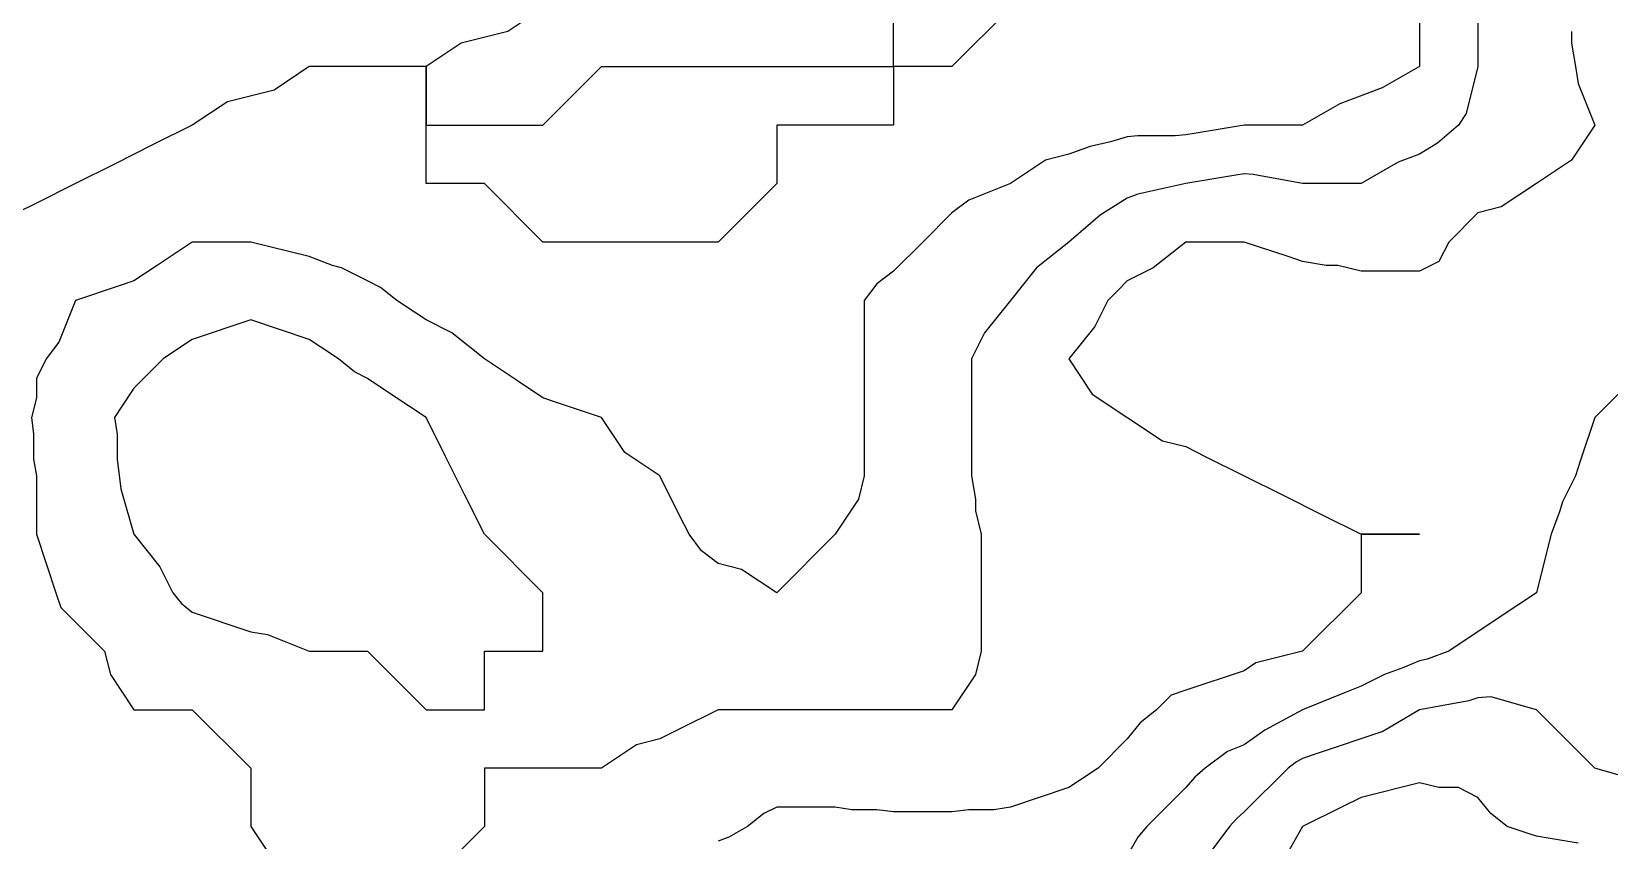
# Model space of a CAD drawing. Header units: inches. Extents: x 794995 to 811195, y 2485918 to 2508058.
# Drawn here: x 807723 to 808533, y 2501181 to 2501596 of the extents above; entities that cross this region are included whole.
import ezdxf

# ---------------------------------------------------------------- set-up
doc = ezdxf.new("R2010")
doc.units = ezdxf.units.IN
doc.header["$MEASUREMENT"] = 0
doc.layers.add('contour', color=7, linetype='Continuous')

msp = doc.modelspace()

# ---------------------------------------------------------------- linework, layer by layer
at = {"layer": 'contour'}
for points in [[(807985.16, 2501548.36), (808015.16, 2501578.36), (808135.16, 2501578.36), (808165.16, 2501578.36), (808165.16, 2501608.36), (808150.16, 2501623.36), (808075.16, 2501623.36), (808063.16, 2501626.36), (808045.16, 2501638.36), (808015.16, 2501638.36), (807985.16, 2501608.36), (807967.16, 2501596.36), (807943.16, 2501590.36), (807925.16, 2501578.36), (807925.16, 2501548.36)], [(807925.16, 2501248.36), (807955.16, 2501248.36), (807955.16, 2501278.36), (807985.16, 2501278.36), (807985.16, 2501308.36), (807955.16, 2501338.36), (807945.16, 2501358.36), (807935.16, 2501378.36), (807925.16, 2501398.36), (807907.16, 2501410.36), (807895.16, 2501418.36), (807888.49, 2501421.69), (807880.16, 2501428.36), (807871.16, 2501434.36), (807865.16, 2501438.36), (807835.16, 2501448.36), (807805.16, 2501438.36), (807799.16, 2501434.36), (807790.16, 2501428.36), (807775.16, 2501413.36), (807769.16, 2501404.36), (807765.16, 2501398.36), (807766.59, 2501389.79), (807766.59, 2501376.93), (807768.49, 2501361.69), (807775.16, 2501338.36), (807788.49, 2501321.69), (807795.16, 2501308.36), (807799.7, 2501302.91), (807805.16, 2501298.36), (807835.16, 2501288.36), (807843.73, 2501286.93), (807865.16, 2501278.36), (807895.16, 2501278.36)]]:
    msp.add_lwpolyline(points, close=True, dxfattribs=at)
for points in [[(808225.16, 2501608.36), (808195.16, 2501578.36), (808165.16, 2501578.36), (808165.16, 2501548.36), (808105.16, 2501548.36), (808105.16, 2501518.36), (808075.16, 2501488.36), (807985.16, 2501488.36), (807955.16, 2501518.36), (807925.16, 2501518.36), (807925.16, 2501578.36), (807865.16, 2501578.36), (807847.16, 2501566.36), (807823.16, 2501560.36), (807805.16, 2501548.36), (807785.16, 2501538.36), (807765.16, 2501528.36), (807745.16, 2501518.36), (807725.16, 2501508.36), (807715.16, 2501503.36)], [(808435.16, 2501608.36), (808435.16, 2501578.36), (808416.07, 2501567.45), (808394.25, 2501559.27), (808375.16, 2501548.36), (808345.16, 2501548.36), (808319.45, 2501544.08), (808315.16, 2501543.36), (808309.7, 2501542.91), (808290.61, 2501542.91), (808285.16, 2501542.36), (808276.59, 2501539.79), (808266.07, 2501537.45), (808255.16, 2501533.36), (808243.16, 2501530.36), (808225.16, 2501518.36), (808203.73, 2501509.79), (808195.16, 2501503.36), (808180.16, 2501488.36), (808165.16, 2501473.36), (808156.59, 2501466.93), (808150.16, 2501458.36), (808150.16, 2501368.36), (808147.16, 2501356.36), (808135.16, 2501338.36), (808105.16, 2501308.36), (808087.16, 2501320.36), (808075.16, 2501323.36), (808066.59, 2501329.79), (808060.16, 2501338.36), (808055.16, 2501348.36), (808045.16, 2501368.36), (808027.16, 2501380.36), (808015.16, 2501398.36), (807992.66, 2501405.86), (807985.16, 2501408.36), (807973.16, 2501416.36), (807955.16, 2501428.36), (807938.49, 2501441.69), (807925.16, 2501448.36), (807919.16, 2501452.36), (807910.16, 2501458.36), (807901.83, 2501465.03), (807895.16, 2501468.36), (807881.83, 2501475.03), (807877.16, 2501476.36), (807865.16, 2501480.86), (807835.16, 2501488.36), (807805.16, 2501488.36), (807787.16, 2501476.36), (807775.16, 2501468.36), (807767.66, 2501465.86), (807745.16, 2501458.36), (807736.59, 2501436.93), (807730.16, 2501428.36), (807725.16, 2501418.36), (807725.16, 2501408.36), (807722.66, 2501398.36), (807723.73, 2501389.79), (807723.73, 2501376.93), (807725.16, 2501368.36), (807725.16, 2501338.36), (807735.16, 2501308.36), (807737.66, 2501300.86), (807760.16, 2501278.36), (807763.16, 2501266.36), (807775.16, 2501248.36), (807805.16, 2501248.36), (807835.16, 2501218.36), (807835.16, 2501188.36), (807847.16, 2501170.36)], [(808465.16, 2501608.36), (808465.16, 2501578.36), (808459.16, 2501554.36), (808455.16, 2501548.36), (808444.39, 2501539.13), (808435.16, 2501533.36), (808424.25, 2501529.27), (808405.16, 2501518.36), (808375.16, 2501518.36), (808349.77, 2501522.98), (808345.16, 2501523.36), (808340.87, 2501522.65), (808315.16, 2501518.36), (808290.61, 2501512.91), (808285.16, 2501510.86), (808271.31, 2501502.21), (808255.16, 2501488.36), (808238.49, 2501475.03), (808225.16, 2501458.36), (808211.83, 2501441.69), (808205.16, 2501428.36), (808205.16, 2501368.36), (808207.16, 2501356.36), (808207.16, 2501350.36), (808210.16, 2501338.36), (808210.16, 2501278.36), (808207.16, 2501266.36), (808195.16, 2501248.36), (808075.16, 2501248.36), (808055.16, 2501238.36), (808045.16, 2501233.36), (808033.16, 2501230.36), (808015.16, 2501218.36), (807955.16, 2501218.36), (807955.16, 2501188.36), (807925.16, 2501158.36)], [(808513.16, 2501596.36), (808513.16, 2501590.36), (808515.16, 2501578.36), (808516.59, 2501569.79), (808525.16, 2501548.36), (808513.16, 2501530.36), (808495.16, 2501518.36), (808477.16, 2501506.36), (808465.16, 2501503.36), (808450.16, 2501488.36), (808445.16, 2501478.36), (808435.16, 2501473.36), (808405.16, 2501473.36), (808393.16, 2501476.36), (808387.16, 2501476.36), (808375.16, 2501478.36), (808367.66, 2501480.86), (808345.16, 2501488.36), (808315.16, 2501488.36), (808298.49, 2501475.03), (808285.16, 2501468.36), (808280.16, 2501463.36), (808275.16, 2501458.36), (808268.49, 2501445.03), (808255.16, 2501428.36), (808267.16, 2501410.36), (808303.16, 2501386.36), (808315.16, 2501383.36), (808325.16, 2501378.36), (808365.16, 2501358.36), (808385.16, 2501348.36), (808405.16, 2501338.36), (808435.16, 2501338.36), (808405.16, 2501338.36), (808405.16, 2501308.36), (808375.16, 2501278.36), (808351.16, 2501272.36), (808345.16, 2501268.36), (808315.16, 2501258.36), (808307.66, 2501255.86), (808300.16, 2501248.36), (808291.83, 2501241.69), (808285.16, 2501233.36), (808270.16, 2501218.36), (808261.16, 2501212.36), (808255.16, 2501208.36), (808225.16, 2501198.36), (808216.59, 2501196.93), (808203.73, 2501196.93), (808195.16, 2501195.86), (808165.16, 2501195.86), (808156.59, 2501196.93), (808143.73, 2501196.93), (808135.16, 2501198.36), (808105.16, 2501198.36), (808098.49, 2501195.03), (808090.16, 2501188.36), (808080.61, 2501182.91), (808075.16, 2501180.86)], [(808555.16, 2501428.36), (808525.16, 2501398.36), (808517.66, 2501375.86), (808515.16, 2501368.36), (808508.49, 2501355.03), (808507.16, 2501350.36), (808502.66, 2501338.36), (808501.16, 2501332.36), (808495.16, 2501308.36), (808477.16, 2501296.36), (808465.16, 2501288.36), (808459.16, 2501284.36), (808450.16, 2501278.36), (808439.16, 2501274.36), (808435.16, 2501273.36), (808426.59, 2501269.79), (808417.16, 2501266.36), (808405.16, 2501260.36), (808396.59, 2501256.93), (808375.16, 2501248.36), (808355.75, 2501237.77), (808345.16, 2501230.36), (808336.59, 2501226.93), (808325.16, 2501218.36), (808319.77, 2501213.75), (808315.16, 2501208.36), (808305.16, 2501198.36), (808295.16, 2501188.36), (808290.61, 2501182.91), (808285.16, 2501173.36)], [(808548.49, 2501211.69), (808525.16, 2501218.36), (808495.16, 2501248.36), (808471.83, 2501255.03), (808465.16, 2501254.36), (808460.54, 2501252.98), (808435.16, 2501248.36), (808416.41, 2501237.11), (808382.66, 2501225.86), (808375.16, 2501223.36), (808372, 2501221.52), (808367.66, 2501218.36), (808345.16, 2501195.86), (808341.16, 2501192.36), (808337.66, 2501188.36), (808328.02, 2501175.5)], [(808516.59, 2501179.79), (808501.16, 2501182.36), (808495.16, 2501183.36), (808491.41, 2501184.61), (808480.16, 2501188.36), (808471.83, 2501195.03), (808465.16, 2501203.36), (808455.16, 2501208.36), (808445.16, 2501208.36), (808435.16, 2501210.86), (808405.16, 2501203.36), (808395.16, 2501198.36), (808375.16, 2501188.36), (808364.25, 2501169.27)]]:
    msp.add_lwpolyline(points, dxfattribs=at)

doc.saveas('drawing.dxf')
